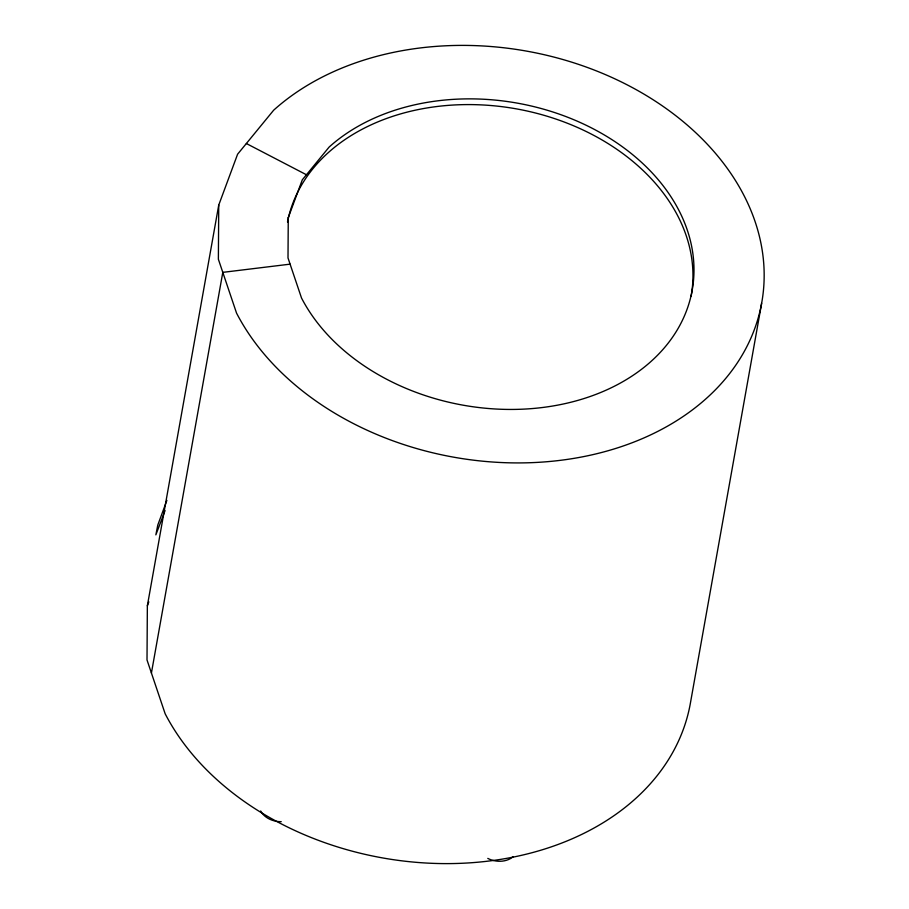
<?xml version="1.0" encoding="UTF-8"?>
<svg xmlns="http://www.w3.org/2000/svg" width="909" height="909" viewBox="0 0 909 909"><rect width="100%" height="100%" fill="white"/><g stroke="black" fill="none" stroke-linecap="round" stroke-linejoin="round"><path stroke-width="1.36" d="M218.739 205.07L218.376 259.258L236.545 313.105A275.859 206.286 10.1 0 0 636.232 441.149A275.859 206.286 10.1 0 0 693.112 130.26A275.859 206.286 10.1 0 0 273.666 110.194L237.59 154.223L218.739 205.07L147.36 605.758L147.008 659.945L165.165 713.792A275.859 206.286 10.1 0 0 453.216 863.55A275.859 206.286 10.1 0 0 690.261 703.93L761.64 303.242M151.417 673.046L222.796 272.359L290.096 264.155M166.892 500.382L157.78 525.072L155.859 534.867L165.074 510.597M147.36 605.758L148.815 601.849M246.362 143.52L306.447 174.755M287.505 222.023A205.195 153.439 10.1 0 1 517.687 109.103A205.195 153.439 10.1 0 1 691.079 296.391M281.245 821.679A19.703 14.737 10.1 0 1 260.667 810.987M513.13 856.642A19.703 14.737 10.1 0 1 487.792 858.403M288.267 217.649L288.005 257.951L301.515 298.004A205.195 153.439 10.1 0 0 598.826 393.245A205.195 153.439 10.1 0 0 641.129 161.995A205.195 153.439 10.1 0 0 329.126 147.065L302.299 179.823L288.267 217.649"/></g></svg>
